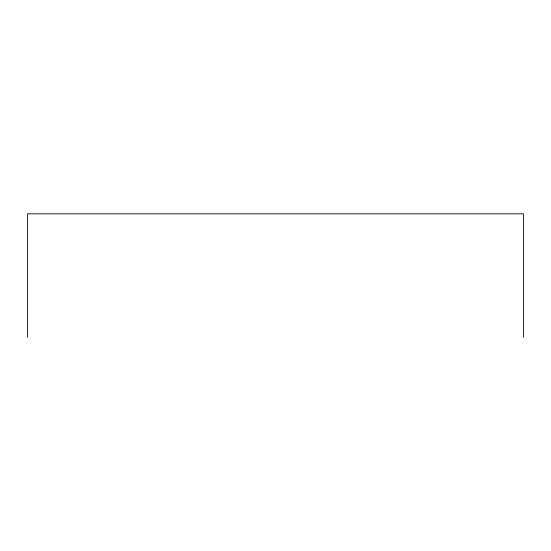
<?xml version="1.0" encoding="UTF-8"?>
<svg xmlns="http://www.w3.org/2000/svg" width="551" height="551" viewBox="0 0 551 551"><rect width="100%" height="100%" fill="white"/><g stroke="black" fill="none" stroke-linecap="round" stroke-linejoin="round"><path stroke-width="0.83" d="M523.45 337.191L523.45 213.809L27.55 213.809L27.55 337.191"/></g></svg>
